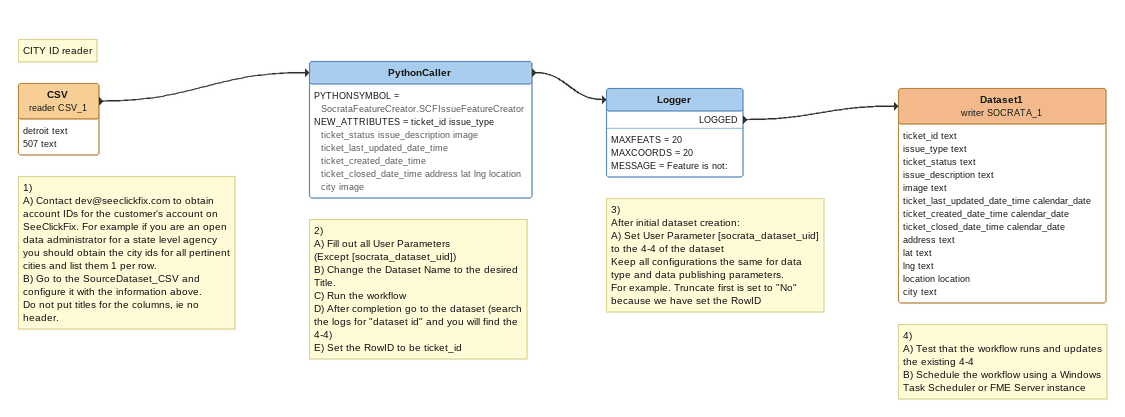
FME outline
Note: 1) / A) Contact dev@seeclickfix.com to obtain account IDs for the customer's account on SeeClickFix. For example if you are an open data administrator for a state level agency you should obtain the city ids for all pertinent cities and list them 1 per row. / B) Go to the SourceDataset_CSV and configure it with the information above. / Do not put titles for the columns, ie no header.
Note: CITY ID reader
CSV (reader CSV_1)
    attributes: detroit text, 507 text
    -> PythonCaller
Note: 2) / A) Fill out all User Parameters / (Except [socrata_dataset_uid]) / B) Change the Dataset Name to the desired Title. / C) Run the workflow / D) After completion go to the dataset (search the logs for "dataset id" and you will find the 4-4) / E) Set the RowID to be ticket_id
PythonCaller
    PYTHONSYMBOL = SocrataFeatureCreator.SCFIssueFeatureCreator
    NEW_ATTRIBUTES = ticket_id issue_type ticket_status issue_description image ticket_last_updated_date_time ticket_created_date_time ticket_closed_date_time address lat lng location city image
    -> Logger
Note: 3) / After initial dataset creation: / A) Set User Parameter [socrata_dataset_uid] to the 4-4 of the dataset / Keep all configurations the same for data type and data publishing parameters. / For example. Truncate first is set to "No" because we have set the RowID
Logger
    MAXFEATS = 20
    MAXCOORDS = 20
    MESSAGE = Feature is not:
    LOGGED -> Dataset1 (writer SOCRATA_1)
Note: 4) / A) Test that the workflow runs and updates the existing 4-4 / B) Schedule the workflow using a Windows Task Scheduler or FME Server instance
Dataset1 (writer SOCRATA_1)
    attributes: ticket_id text, issue_type text, ticket_status text, issue_description text, image text, ticket_last_updated_date_time calendar_date, ticket_created_date_time calendar_date, ticket_closed_date_time calendar_date, address text, lat text, lng text, location location, city text
